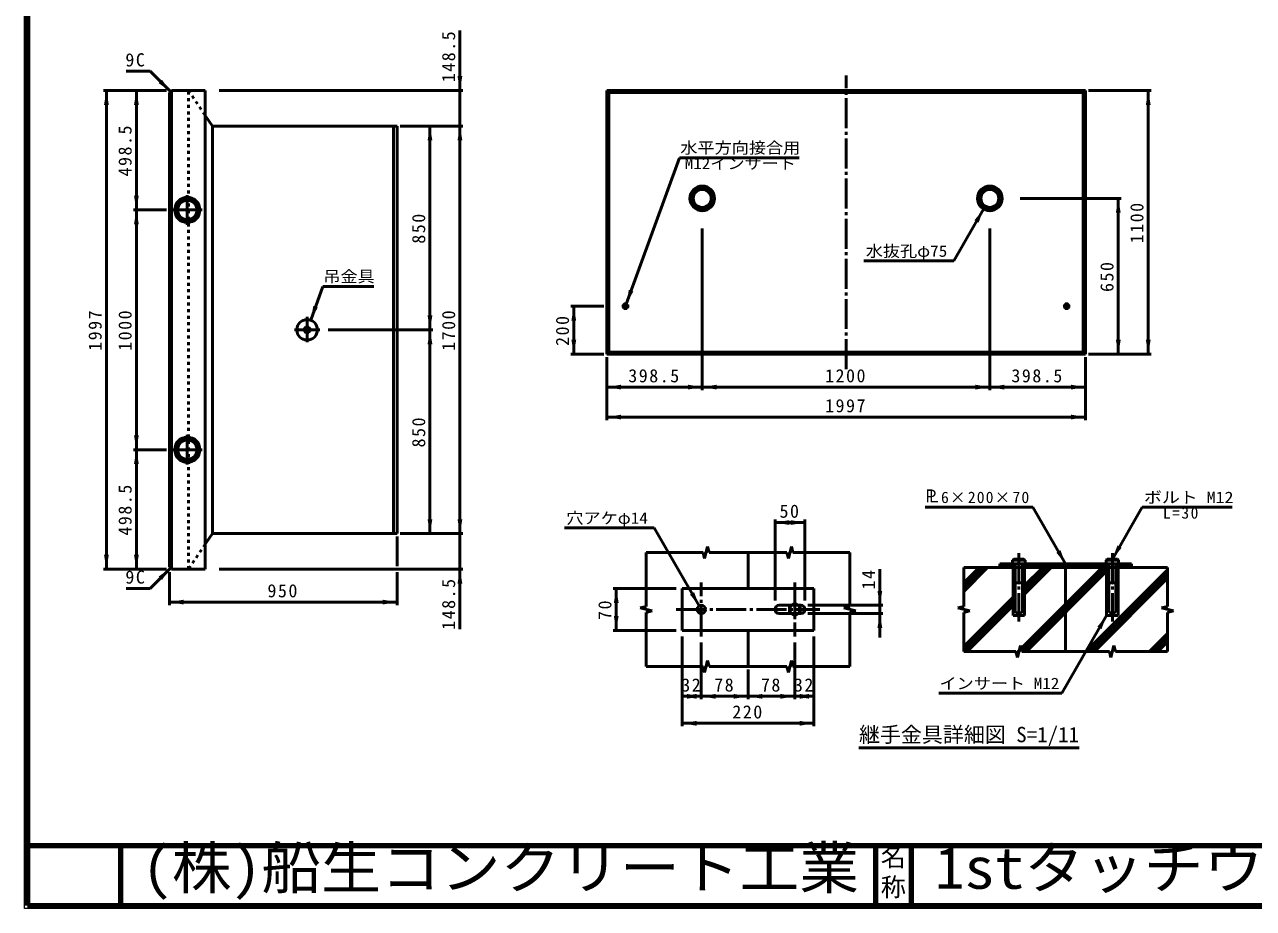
# Model space of a CAD drawing. Units: millimetres, scale not verified, with parts at other scales. Extents: x 100 to 4105, y 100 to 2870.
# Drawn here: x 100 to 2151, y 100 to 1575 of the extents above; entities that cross this region are included whole.
import ezdxf
from ezdxf.enums import TextEntityAlignment as Align

# ---------------------------------------------------------------- set-up
doc = ezdxf.new("R2010")
doc.units = ezdxf.units.MM
doc.header["$LTSCALE"] = 5
for name, pattern in [('USER1', [8, 4, -4]), ('USER2', [13.4, 10, -1.2, 1, -1.2]), ('USER3', [2.2, 1, -1.2])]:
    doc.linetypes.add(name, pattern=pattern)
doc.layers.add('V-nasSTD', color=7, linetype='Continuous', lineweight=50)
doc.styles.add('ＭＳ ゴシック', font='')
doc.styles.get('ＭＳ ゴシック').set_extended_font_data('MS Gothic')

msp = doc.modelspace()

# ---------------------------------------------------------------- hatches: boundary and pattern name
at = {"layer": 'V-nasSTD'}
for points in [[(326.463, 1480.108), (329.292, 1482.936), (343.434, 1463.137), (323.635, 1477.279)], [(826.634, 1488.937), (830.634, 1488.937), (826.634, 1464.937), (822.634, 1488.937)], [(236.634, 1440.937), (232.634, 1440.937), (236.634, 1464.937), (240.634, 1440.937)], [(286.634, 1440.937), (282.634, 1440.937), (286.634, 1464.937), (290.634, 1440.937)], [(1975.434, 1440.937), (1971.434, 1440.937), (1975.434, 1464.937), (1979.434, 1440.937)], [(776.634, 1381.537), (772.634, 1381.537), (776.634, 1405.537), (780.634, 1381.537)], [(826.634, 1381.537), (822.634, 1381.537), (826.634, 1405.537), (830.634, 1381.537)], [(286.634, 1289.537), (290.634, 1289.537), (286.634, 1265.537), (282.634, 1289.537)], [(1925.434, 1260.937), (1921.434, 1260.937), (1925.434, 1284.937), (1929.434, 1260.937)], [(286.634, 1241.537), (282.634, 1241.537), (286.634, 1265.537), (290.634, 1241.537)], [(1688.734, 1246.313), (1685.27, 1248.313), (1700.734, 1267.097), (1692.198, 1244.313)], [(1112.342, 1131.061), (1108.583, 1132.429), (1104.133, 1108.508), (1116.101, 1129.693)], [(585.725, 1104.253), (581.966, 1105.621), (577.517, 1081.7), (589.484, 1102.885)], [(776.634, 1089.537), (780.634, 1089.537), (776.634, 1065.537), (772.634, 1089.537)], [(1016.634, 1080.937), (1020.634, 1080.937), (1016.634, 1104.937), (1012.634, 1080.937)], [(776.634, 1041.537), (772.634, 1041.537), (776.634, 1065.537), (780.634, 1041.537)], [(1016.634, 1048.937), (1020.634, 1048.937), (1016.634, 1024.937), (1012.634, 1048.937)], [(1925.434, 1048.937), (1929.434, 1048.937), (1925.434, 1024.937), (1921.434, 1048.937)], [(1975.434, 1048.937), (1979.434, 1048.937), (1975.434, 1024.937), (1971.434, 1048.937)], [(1095.634, 969.937), (1095.634, 965.937), (1071.634, 969.937), (1095.634, 973.937)], [(1207.034, 969.937), (1207.034, 973.937), (1231.034, 969.937), (1207.034, 965.937)], [(1255.034, 969.937), (1255.034, 965.937), (1231.034, 969.937), (1255.034, 973.937)], [(1687.034, 969.937), (1687.034, 973.937), (1711.034, 969.937), (1687.034, 965.937)], [(1735.034, 969.937), (1735.034, 965.937), (1711.034, 969.937), (1735.034, 973.937)], [(1846.434, 969.937), (1846.434, 973.937), (1870.434, 969.937), (1846.434, 965.937)], [(1095.634, 919.937), (1095.634, 915.937), (1071.634, 919.937), (1095.634, 923.937)], [(1846.434, 919.937), (1846.434, 923.937), (1870.434, 919.937), (1846.434, 915.937)], [(286.634, 889.537), (290.634, 889.537), (286.634, 865.537), (282.634, 889.537)], [(286.634, 841.537), (282.634, 841.537), (286.634, 865.537), (290.634, 841.537)], [(776.634, 749.537), (780.634, 749.537), (776.634, 725.537), (772.634, 749.537)], [(826.634, 749.537), (830.634, 749.537), (826.634, 725.537), (822.634, 749.537)], [(1376.492, 743.944), (1376.492, 739.944), (1352.492, 743.944), (1376.492, 747.944)], [(1378.492, 743.944), (1378.492, 747.944), (1402.492, 743.944), (1378.492, 739.944)], [(1825.492, 695.729), (1828.956, 697.729), (1837.492, 674.944), (1822.028, 693.729)], [(1927.492, 703.729), (1930.956, 701.729), (1915.492, 682.944), (1924.028, 705.729)], [(236.634, 690.137), (240.634, 690.137), (236.634, 666.137), (232.634, 690.137)], [(286.634, 690.137), (290.634, 690.137), (286.634, 666.137), (282.634, 690.137)], [(326.463, 650.967), (329.292, 648.138), (343.434, 667.937), (323.635, 653.795)], [(826.634, 642.137), (822.634, 642.137), (826.634, 666.137), (830.634, 642.137)], [(1087.492, 609.944), (1083.492, 609.944), (1087.492, 633.944), (1091.492, 609.944)], [(1213.992, 625.791), (1217.456, 627.791), (1225.992, 605.007), (1210.528, 623.791)], [(1527.492, 629.944), (1531.492, 629.944), (1527.492, 605.944), (1523.492, 629.944)], [(365.634, 611.137), (365.634, 607.137), (341.634, 611.137), (365.634, 615.137)], [(697.634, 611.137), (697.634, 615.137), (721.634, 611.137), (697.634, 607.137)], [(1087.492, 587.944), (1091.492, 587.944), (1087.492, 563.944), (1083.492, 587.944)], [(1527.492, 567.944), (1523.492, 567.944), (1527.492, 591.944), (1531.492, 567.944)], [(1893.992, 568.16), (1897.456, 566.16), (1905.992, 588.944), (1890.528, 570.16)], [(1221.492, 453.944), (1221.492, 449.944), (1197.492, 453.944), (1221.492, 457.944)], [(1205.492, 453.944), (1205.492, 457.944), (1229.492, 453.944), (1205.492, 449.944)], [(1253.492, 453.944), (1253.492, 449.944), (1229.492, 453.944), (1253.492, 457.944)], [(1283.492, 453.944), (1283.492, 457.944), (1307.492, 453.944), (1283.492, 449.944)], [(1331.492, 453.944), (1331.492, 449.944), (1307.492, 453.944), (1331.492, 457.944)], [(1361.492, 453.944), (1361.492, 457.944), (1385.492, 453.944), (1361.492, 449.944)], [(1409.492, 453.944), (1409.492, 449.944), (1385.492, 453.944), (1409.492, 457.944)], [(1393.492, 453.944), (1393.492, 457.944), (1417.492, 453.944), (1393.492, 449.944)], [(1221.492, 408.944), (1221.492, 404.944), (1197.492, 408.944), (1221.492, 412.944)], [(1393.492, 408.944), (1393.492, 412.944), (1417.492, 408.944), (1393.492, 404.944)]]:
    msp.add_hatch(color=256, dxfattribs=at).paths.add_polyline_path(points)

# ---------------------------------------------------------------- linework, layer by layer
at = {"layer": 'V-nasSTD', "lineweight": 100}
for p, q in [((105, 2865), (105, 105)), ((105, 205), (4100, 205)), ((260, 205), (260, 105)), ((1520, 205), (1520, 105)), ((1580, 205), (1580, 105)), ((105, 105), (4100, 105))]:
    msp.add_line(p, q, dxfattribs=at)
at = {"layer": 'V-nasSTD'}
for p, q in [((826.634, 1464.937), (826.634, 1564.937)), ((309.493, 1497.078), (269.493, 1497.078)), ((343.434, 1463.137), (309.493, 1497.078)), ((336.634, 1464.937), (231.634, 1464.937)), ((236.634, 1464.937), (236.634, 666.137)), ((286.634, 1265.537), (286.634, 1464.937)), ((345.234, 1464.937), (341.634, 1461.337)), ((341.634, 1461.337), (341.634, 669.737)), ((401.634, 1464.937), (345.234, 1464.937)), ((345.234, 1464.937), (345.234, 666.137)), ((401.634, 666.137), (401.634, 1464.937)), ((424.634, 1464.937), (831.634, 1464.937)), ((826.634, 1405.537), (826.634, 1464.937)), ((1071.634, 1464.937), (1071.634, 1024.937)), ((1870.434, 1464.937), (1071.634, 1464.937)), ((1071.634, 1464.937), (1075.234, 1461.337)), ((1075.234, 1461.337), (1075.234, 1028.537)), ((1866.834, 1461.337), (1075.234, 1461.337)), ((1866.834, 1461.337), (1870.434, 1464.937)), ((1866.834, 1028.537), (1866.834, 1461.337)), ((1870.434, 1024.937), (1870.434, 1464.937)), ((1980.434, 1464.937), (1875.434, 1464.937)), ((1975.434, 1464.937), (1975.434, 1024.937)), ((401.634, 1423.357), (413.634, 1405.537)), ((721.634, 1405.537), (413.634, 1405.537)), ((413.634, 725.537), (413.634, 1405.537)), ((715.634, 725.537), (715.634, 1405.537)), ((721.634, 725.537), (721.634, 1405.537)), ((726.634, 1405.537), (831.634, 1405.537)), ((776.634, 1065.537), (776.634, 1405.537)), ((826.634, 725.537), (826.634, 1405.537)), ((1104.133, 1108.508), (1193.059, 1352.828)), ((1193.059, 1352.828), (1393.059, 1352.828)), ((1930.434, 1284.937), (1761.434, 1284.937)), ((1925.434, 1284.937), (1925.434, 1024.937)), ((336.634, 1265.537), (281.634, 1265.537)), ((286.634, 865.537), (286.634, 1265.537)), ((1650.734, 1180.495), (1700.734, 1267.097)), ((1231.034, 1234.537), (1231.034, 964.937)), ((1711.034, 1234.537), (1711.034, 964.937)), ((1500.734, 1180.495), (1650.734, 1180.495)), ((577.517, 1081.7), (598.038, 1138.082)), ((683.038, 1138.082), (598.038, 1138.082)), ((1066.634, 1104.937), (1011.634, 1104.937)), ((1016.634, 1104.937), (1016.634, 1024.937)), ((606.634, 1065.537), (781.634, 1065.537)), ((776.634, 725.537), (776.634, 1065.537)), ((1075.234, 1028.537), (1071.634, 1024.937)), ((1075.234, 1028.537), (1866.834, 1028.537)), ((1866.834, 1028.537), (1870.434, 1024.937)), ((1066.634, 1024.937), (1011.634, 1024.937)), ((1071.634, 1024.937), (1870.434, 1024.937)), ((1071.634, 1019.937), (1071.634, 914.937)), ((1870.434, 1019.937), (1870.434, 914.937)), ((1980.434, 1024.937), (1875.434, 1024.937)), ((1071.634, 969.937), (1231.034, 969.937)), ((1231.034, 969.937), (1711.034, 969.937)), ((1711.034, 969.937), (1870.434, 969.937)), ((1071.634, 919.937), (1870.434, 919.937)), ((336.634, 865.537), (281.634, 865.537)), ((286.634, 666.137), (286.634, 865.537)), ((1602.873, 769.547), (1782.873, 769.547)), ((1782.873, 769.547), (1837.492, 674.944)), ((1965.492, 769.547), (1915.492, 682.944)), ((1965.492, 769.547), (2115.492, 769.547)), ((1352.492, 748.944), (1352.492, 613.944)), ((1352.492, 743.944), (1402.492, 743.944)), ((1402.492, 748.944), (1402.492, 613.944)), ((413.634, 725.537), (401.634, 707.717)), ((721.634, 725.537), (413.634, 725.537)), ((721.634, 671.137), (721.634, 720.537)), ((726.634, 725.537), (831.634, 725.537)), ((826.634, 725.537), (826.634, 666.137)), ((1000.992, 734.91), (1150.992, 734.91)), ((1225.992, 605.007), (1150.992, 734.91)), ((1239.992, 703.944), (1234.992, 683.944)), ((1239.992, 703.944), (1242.492, 693.944)), ((1379.992, 703.944), (1374.992, 683.944)), ((1379.992, 703.944), (1382.492, 693.944)), ((1137.492, 693.944), (1232.492, 693.944)), ((1137.492, 603.944), (1137.492, 693.944)), ((1232.492, 693.944), (1234.992, 683.944)), ((1242.492, 693.944), (1372.492, 693.944)), ((1307.492, 693.944), (1307.492, 633.944)), ((1372.492, 693.944), (1374.992, 683.944)), ((1382.492, 693.944), (1477.492, 693.944)), ((1477.492, 693.944), (1477.492, 603.944)), ((1750.992, 682.944), (1748.992, 680.944)), ((1748.992, 680.944), (1748.992, 674.944)), ((1769.992, 680.944), (1748.992, 680.944)), ((1767.992, 682.944), (1750.992, 682.944)), ((1767.992, 682.944), (1769.992, 680.944)), ((1769.992, 674.944), (1769.992, 680.944)), ((1906.992, 682.944), (1904.992, 680.944)), ((1904.992, 680.944), (1904.992, 674.944)), ((1925.992, 680.944), (1904.992, 680.944)), ((1923.992, 682.944), (1906.992, 682.944)), ((1923.992, 682.944), (1925.992, 680.944)), ((1925.992, 674.944), (1925.992, 680.944)), ((336.634, 666.137), (231.634, 666.137)), ((343.434, 667.937), (309.493, 633.996)), ((341.634, 669.737), (345.234, 666.137)), ((341.634, 606.137), (341.634, 661.137)), ((345.234, 666.137), (401.634, 666.137)), ((424.634, 666.137), (831.634, 666.137)), ((721.634, 606.137), (721.634, 661.137)), ((826.634, 666.137), (826.634, 566.137)), ((1527.492, 605.944), (1527.492, 665.944)), ((1667.492, 668.944), (1667.492, 603.944)), ((2007.492, 668.944), (1667.492, 668.944)), ((1693.196, 668.944), (1667.492, 643.241)), ((1700.267, 668.944), (1667.492, 636.17)), ((1707.338, 668.944), (1667.492, 629.098)), ((1947.492, 674.944), (1727.492, 674.944)), ((1727.492, 674.944), (1727.492, 668.944)), ((1728.551, 668.944), (1734.551, 674.944)), ((1735.622, 668.944), (1741.622, 674.944)), ((1742.693, 668.944), (1748.693, 674.944)), ((1748.992, 674.944), (1769.992, 674.944)), ((1749.764, 668.944), (1753.492, 672.672)), ((1749.992, 588.944), (1749.992, 668.944)), ((1753.492, 644.944), (1753.492, 674.944)), ((1898.257, 668.944), (1763.245, 533.933)), ((1905.328, 668.944), (1765.328, 528.944)), ((1769.907, 674.944), (1765.492, 670.53)), ((1765.492, 674.944), (1765.492, 644.944)), ((1768.992, 588.944), (1768.992, 668.944)), ((1799.262, 668.944), (1768.992, 638.675)), ((1806.333, 668.944), (1768.992, 631.603)), ((1813.404, 668.944), (1768.992, 624.532)), ((1770.978, 668.944), (1776.978, 674.944)), ((1772.399, 528.944), (1905.992, 662.537)), ((1778.049, 668.944), (1784.049, 674.944)), ((1785.12, 668.944), (1791.12, 674.944)), ((1792.191, 668.944), (1798.191, 674.944)), ((1799.262, 668.944), (1805.262, 674.944)), ((1806.333, 668.944), (1812.333, 674.944)), ((1813.404, 668.944), (1819.404, 674.944)), ((1820.475, 668.944), (1826.475, 674.944)), ((1827.546, 668.944), (1833.546, 674.944)), ((1834.617, 668.944), (1837.492, 671.819)), ((1840.617, 674.944), (1837.492, 671.819)), ((1837.492, 668.944), (1837.492, 528.944)), ((1841.688, 668.944), (1847.688, 674.944)), ((1848.759, 668.944), (1854.759, 674.944)), ((1855.83, 668.944), (1861.83, 674.944)), ((1862.902, 668.944), (1868.902, 674.944)), ((1869.973, 668.944), (1875.973, 674.944)), ((1871.394, 528.944), (2007.492, 665.043)), ((1877.044, 668.944), (1883.044, 674.944)), ((1878.465, 528.944), (2007.492, 657.971)), ((1884.115, 668.944), (1890.115, 674.944)), ((1891.186, 668.944), (1897.186, 674.944)), ((1898.257, 668.944), (1904.257, 674.944)), ((1904.992, 674.944), (1925.992, 674.944)), ((1905.328, 668.944), (1909.492, 673.109)), ((1905.992, 588.944), (1905.992, 668.944)), ((1909.492, 644.944), (1909.492, 674.944)), ((1925.47, 674.944), (1921.492, 670.966)), ((1921.492, 674.944), (1921.492, 644.944)), ((1924.992, 588.944), (1924.992, 668.944)), ((1926.541, 668.944), (1932.541, 674.944)), ((1933.612, 668.944), (1939.612, 674.944)), ((1940.683, 668.944), (1946.683, 674.944)), ((1947.492, 674.944), (1947.492, 668.944)), ((2007.492, 603.944), (2007.492, 668.944)), ((1753.492, 594.944), (1753.492, 644.944)), ((1765.492, 594.944), (1765.492, 644.944)), ((1885.536, 528.944), (2007.492, 650.9)), ((1909.492, 594.944), (1909.492, 644.944)), ((1921.492, 594.944), (1921.492, 644.944)), ((309.493, 633.996), (269.493, 633.996)), ((1082.492, 633.944), (1187.492, 633.944)), ((1087.492, 563.944), (1087.492, 633.944)), ((1197.492, 633.944), (1197.492, 563.944)), ((1417.492, 633.944), (1197.492, 633.944)), ((1417.492, 563.944), (1417.492, 633.944)), ((1729.262, 598.944), (1749.992, 619.675)), ((721.634, 611.137), (341.634, 611.137)), ((1127.492, 601.444), (1137.492, 603.944)), ((1127.492, 601.444), (1147.492, 596.444)), ((1137.492, 593.944), (1147.492, 596.444)), ((1359.492, 605.944), (1379.43, 605.944)), ((1376.399, 604.194), (1385.492, 609.444)), ((1376.399, 593.694), (1376.399, 604.194)), ((1385.492, 609.444), (1394.585, 604.194)), ((1391.554, 605.944), (1395.492, 605.944)), ((1394.585, 604.194), (1394.585, 593.694)), ((1532.492, 605.944), (1407.492, 605.944)), ((1467.492, 601.444), (1477.492, 603.944)), ((1467.492, 601.444), (1487.492, 596.444)), ((1477.492, 593.944), (1487.492, 596.444)), ((1527.492, 591.944), (1527.492, 605.944)), ((1657.492, 601.444), (1667.492, 603.944)), ((1657.492, 601.444), (1677.492, 596.444)), ((1729.262, 598.944), (1667.492, 537.175)), ((1736.333, 598.944), (1667.492, 530.103)), ((1667.492, 593.944), (1677.492, 596.444)), ((1743.404, 598.944), (1673.404, 528.944)), ((1736.333, 598.944), (1749.992, 612.603)), ((1743.404, 598.944), (1749.992, 605.532)), ((1997.492, 601.444), (2007.492, 603.944)), ((1997.492, 601.444), (2017.492, 596.444)), ((2007.492, 593.944), (2017.492, 596.444)), ((2016.404, 596.172), (2016.839, 596.608)), ((1137.492, 503.944), (1137.492, 593.944)), ((1379.43, 591.944), (1359.492, 591.944)), ((1385.492, 588.444), (1376.399, 593.694)), ((1394.585, 593.694), (1385.492, 588.444)), ((1395.492, 591.944), (1391.554, 591.944)), ((1532.492, 591.944), (1407.492, 591.944)), ((1477.492, 593.944), (1477.492, 503.944)), ((1527.492, 551.944), (1527.492, 591.944)), ((1667.761, 594.012), (1667.492, 593.743)), ((1667.492, 593.944), (1667.492, 528.944)), ((1768.992, 588.944), (1749.992, 588.944)), ((1830.992, 459.041), (1905.992, 588.944)), ((1924.992, 588.944), (1905.992, 588.944)), ((2007.492, 593.944), (2007.492, 528.944)), ((1082.492, 563.944), (1187.492, 563.944)), ((1197.492, 563.944), (1417.492, 563.944)), ((1197.492, 553.944), (1197.492, 403.944)), ((1307.492, 563.944), (1307.492, 503.944)), ((1417.492, 553.944), (1417.492, 403.944)), ((1977.46, 528.944), (2007.492, 558.977)), ((1229.492, 543.944), (1229.492, 448.944)), ((1385.492, 543.944), (1385.492, 448.944)), ((1761.992, 538.944), (1756.992, 518.944)), ((1761.992, 538.944), (1764.492, 528.944)), ((1917.992, 538.944), (1912.992, 518.944)), ((1917.992, 538.944), (1920.492, 528.944)), ((1984.531, 528.944), (2007.492, 551.905)), ((1991.602, 528.944), (2007.492, 544.834)), ((1239.992, 513.944), (1234.992, 493.944)), ((1239.992, 513.944), (1242.492, 503.944)), ((1379.992, 513.944), (1374.992, 493.944)), ((1379.992, 513.944), (1382.492, 503.944)), ((1667.492, 528.944), (1754.492, 528.944)), ((1754.492, 528.944), (1756.992, 518.944)), ((1755.245, 525.933), (1759.904, 530.591)), ((1764.492, 528.944), (1910.492, 528.944)), ((1910.492, 528.944), (1912.992, 518.944)), ((1920.492, 528.944), (2007.492, 528.944)), ((1232.492, 503.944), (1137.492, 503.944)), ((1232.492, 503.944), (1234.992, 493.944)), ((1372.492, 503.944), (1242.492, 503.944)), ((1307.492, 498.944), (1307.492, 448.944)), ((1372.492, 503.944), (1374.992, 493.944)), ((1477.492, 503.944), (1382.492, 503.944)), ((1197.492, 453.944), (1229.492, 453.944)), ((1229.492, 453.944), (1307.492, 453.944)), ((1307.492, 453.944), (1385.492, 453.944)), ((1417.492, 453.944), (1385.492, 453.944)), ((1830.992, 459.041), (1625.992, 459.041)), ((1197.492, 408.944), (1417.492, 408.944)), ((1492.493, 367.917), (1859.993, 367.917))]:
    msp.add_line(p, q, dxfattribs=at)
at = {"layer": 'V-nasSTD', "linetype": 'USER2'}
for p, q in [((1471.034, 999.937), (1471.034, 1489.937)), ((371.634, 1290.537), (371.634, 1240.537)), ((346.634, 1265.537), (396.634, 1265.537)), ((1102.834, 1098.937), (1102.834, 1110.937)), ((1839.234, 1098.937), (1839.234, 1110.937)), ((571.634, 1087.337), (571.634, 1044.937)), ((1096.834, 1104.937), (1108.834, 1104.937)), ((1833.234, 1104.937), (1845.234, 1104.937)), ((550.434, 1065.537), (592.834, 1065.537)), ((371.634, 890.537), (371.634, 840.537)), ((346.634, 865.537), (396.634, 865.537)), ((1759.492, 692.944), (1759.492, 578.944)), ((1915.492, 692.944), (1915.492, 578.944)), ((1229.492, 553.944), (1229.492, 643.944)), ((1385.492, 643.944), (1385.492, 553.944)), ((1187.492, 598.944), (1427.492, 598.944))]:
    msp.add_line(p, q, dxfattribs=at)
at = {"layer": 'V-nasSTD', "linetype": 'USER3'}
for p, q in [((373.634, 666.137), (373.634, 1464.937)), ((373.634, 1464.937), (401.634, 1423.357)), ((401.634, 707.717), (373.634, 666.137))]:
    msp.add_line(p, q, dxfattribs=at)
at = {"layer": 'V-nasSTD', "linetype": 'USER1'}
for p, q in [((1379.43, 605.944), (1391.554, 605.944)), ((1391.554, 591.944), (1379.43, 591.944))]:
    msp.add_line(p, q, dxfattribs=at)
at = {"layer": 'V-nasSTD', "lineweight": 13}
msp.add_lwpolyline([(100, 100), (100, 2870), (4105, 2870), (4105, 100)], close=True, dxfattribs=at)
at = {"layer": 'V-nasSTD'}
for centre, radius in [((1231.034, 1284.937), 20.6), ((1231.034, 1284.937), 17), ((1231.034, 1284.937), 15), ((1711.034, 1284.937), 20.6), ((1711.034, 1284.937), 17), ((1711.034, 1284.937), 15), ((371.634, 1265.537), 21), ((371.634, 1265.537), 18), ((371.634, 1265.537), 16), ((1102.834, 1104.937), 3.8), ((1839.234, 1104.937), 3.8), ((1102.834, 1104.937), 2.4), ((1102.834, 1104.937), 2), ((1839.234, 1104.937), 2.4), ((1839.234, 1104.937), 2), ((571.634, 1065.537), 17.2), ((571.634, 1065.537), 5), ((371.634, 865.537), 21), ((371.634, 865.537), 18), ((371.634, 865.537), 16), ((1229.492, 598.944), 7), ((1385.492, 598.944), 8.5)]:
    msp.add_circle(centre, radius, dxfattribs=at)
for centre, radius, start, end in [((1759.492, 654.382), 28.562, 68.4314, 111.5686), ((1915.492, 654.382), 28.562, 68.4314, 111.5686), ((1759.492, 652.944), 10, 233.1301, 306.8699), ((1915.492, 652.944), 10, 233.1301, 306.8699), ((1359.492, 598.944), 7, 90, 270), ((1395.492, 598.944), 7, 270, 90), ((1759.492, 602.944), 10, 233.1301, 306.8699), ((1915.492, 602.944), 10, 233.1301, 306.8699)]:
    msp.add_arc(centre, radius, start, end, dxfattribs=at)

# ---------------------------------------------------------------- texts
at = {"layer": 'V-nasSTD', "style": 'ＭＳ ゴシック'}
for s, height, width, p in [('水平方向接合用', 19.06, 1.1, (1294.559, 1378.828)), ('M12インサート', 19.06, 1.1, (1294.559, 1352.828)), ('水抜孔φ75', 19.06, 1.1, (1571.984, 1206.495)), ('吊金具', 19.06, 1.1, (641.538, 1164.082)), ('Ｐ', 21.63, 0.9, (1612.751, 799.047)), ('Ｌ', 21.63, 0.9, (1617.373, 799.047)), ('ボルト M12', 19.06, 1.15, (2042.992, 795.547)), ('穴アケφ14', 19.06, 1.1, (1072.242, 760.91)), ('インサート M12', 19.06, 1.1, (1726.992, 485.041))]:
    msp.add_text(s, height=height, dxfattribs=dict(at, width=width)).set_placement(p, align=Align.TOP_CENTER)
msp.add_text('継手金具詳細図 S=1/11', height=25.66, dxfattribs=at).set_placement((1676.243, 402.917), align=Align.TOP_CENTER)
at = {"layer": 'V-nasSTD', "style": 'ＭＳ ゴシック', "width": 1.05}
for s, p in [('(株)船生コンクリート工業', (296, 202.55)), ('1stタッチウォールＦ型', (1619.25, 202.47))]:
    msp.add_text(s, height=69.65, dxfattribs=at).set_placement(p, align=Align.TOP_LEFT)
at = {"layer": 'V-nasSTD', "style": 'ＭＳ ゴシック'}
for s, p in [('名', (1528.982, 200.999)), ('称', (1528.976, 151.01))]:
    msp.add_text(s, height=30.79, dxfattribs=at).set_placement(p, align=Align.TOP_LEFT)
at = {"layer": 'V-nasSTD', "char_height": 21.99, "attachment_point": 2, "rotation": 90, "style": 'ＭＳ ゴシック'}
for s, insert in [('\\T1.17;148.5', (796.634, 1522.437)), ('\\T1.17;498.5', (256.634, 1365.237)), ('\\T1.17;1100', (1945.434, 1244.937)), ('\\T1.17;850', (746.634, 1235.537)), ('\\T1.17;650', (1895.434, 1154.937)), ('\\T1.17;1997', (206.634, 1065.537)), ('\\T1.17;1000', (256.634, 1065.537)), ('\\T1.17;1700', (796.634, 1065.537)), ('\\T1.17;200', (986.634, 1064.937)), ('\\T1.17;850', (746.634, 895.537)), ('\\T1.17;498.5', (256.634, 765.837)), ('\\T1.17;14', (1497.492, 649.694)), ('\\T1.17;148.5', (796.634, 608.637)), ('\\T1.17;70', (1057.492, 598.944))]:
    msp.add_mtext(s, dxfattribs=dict(at, insert=insert))
at = {"layer": 'V-nasSTD', "attachment_point": 2, "style": 'ＭＳ ゴシック'}
for s, insert, char_height in [('\\T1.17;9C', (285.743, 1527.078), 21.99), ('\\T1.17;398.5', (1151.334, 999.937), 21.99), ('\\T1.17;1200', (1471.034, 999.937), 21.99), ('\\T1.17;398.5', (1790.734, 999.937), 21.99), ('\\T1.17;1997', (1471.034, 949.937), 21.99), ('\\T1.15;6×200×70', (1704.123, 795.547), 19.06), ('\\T1.17;50', (1377.492, 773.944), 21.99), ('\\T1.19;L=30', (2030.711, 769.547), 19.06), ('\\T1.17;9C', (285.743, 663.996), 21.99), ('\\T1.17;950', (531.634, 641.137), 21.99), ('\\T1.17;32', (1213.492, 483.944), 21.99), ('\\T1.17;78', (1268.492, 483.944), 21.99), ('\\T1.17;78', (1346.492, 483.944), 21.99), ('\\T1.17;32', (1401.492, 483.944), 21.99), ('\\T1.17;220', (1307.492, 438.944), 21.99)]:
    msp.add_mtext(s, dxfattribs=dict(at, insert=insert, char_height=char_height))

doc.saveas('drawing.dxf')
